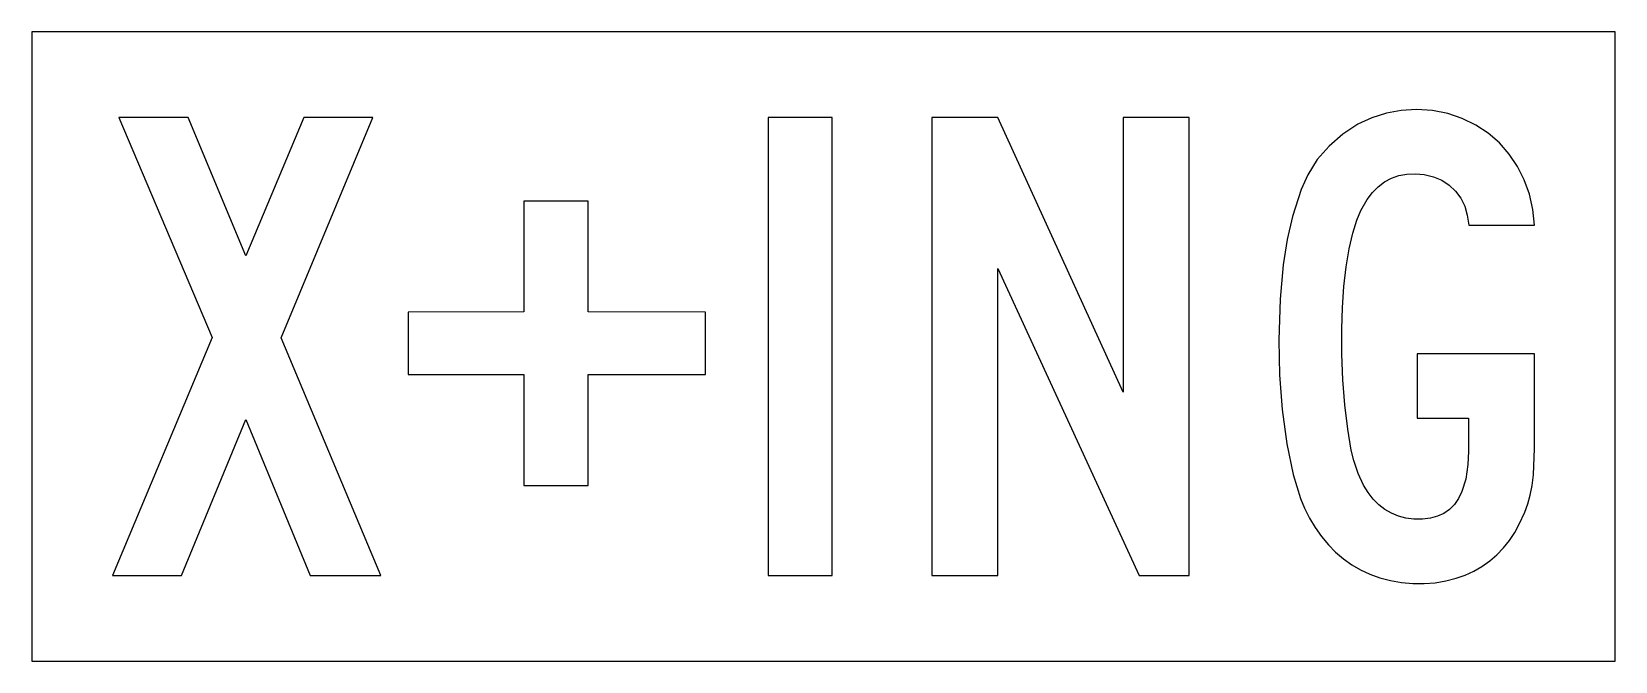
# Model space of a CAD drawing. Header units: inches. Extents: x 0 to 41.5, y 0 to 16.5.
import ezdxf

# ---------------------------------------------------------------- set-up
doc = ezdxf.new("R2010")
doc.units = ezdxf.units.IN
doc.layers.add('CUT', color=1, linetype='CONTINUOUS')
doc.layers.add('SHEET', color=8, linetype='CONTINUOUS')

msp = doc.modelspace()

# ---------------------------------------------------------------- linework, layer by layer
at = {"layer": 'CUT'}
for points in [[(2.119, 2.251), (3.929, 2.25), (5.613, 6.334), (7.297, 2.25), (9.149, 2.25), (6.539, 8.481), (8.939, 14.25), (7.128, 14.249), (5.612, 10.629), (4.097, 14.25), (2.287, 14.249), (4.728, 8.482)], [(19.297, 2.253), (20.981, 2.25), (20.981, 14.249), (19.299, 14.25)], [(23.592, 2.251), (25.318, 2.251), (25.318, 10.29), (29.023, 2.25), (30.329, 2.25), (30.329, 14.248), (28.603, 14.25), (28.601, 7.051), (25.318, 14.249), (23.592, 14.249)], [(32.686, 8.414), (32.703, 7.506), (32.772, 6.595), (32.894, 5.696), (33.06, 4.898), (33.254, 4.263), (33.357, 4.015), (33.488, 3.754), (33.637, 3.503), (33.802, 3.268), (33.98, 3.053), (34.171, 2.858), (34.376, 2.683), (34.594, 2.529), (34.825, 2.396), (35.064, 2.285), (35.327, 2.19), (35.604, 2.119), (35.893, 2.07), (36.194, 2.043), (36.494, 2.04), (36.781, 2.061), (37.062, 2.107), (37.33, 2.176), (37.566, 2.261), (37.794, 2.366), (38.006, 2.489), (38.208, 2.633), (38.396, 2.794), (38.569, 2.973), (38.727, 3.17), (38.866, 3.379), (38.983, 3.591), (39.129, 3.908), (39.209, 4.125), (39.272, 4.352), (39.321, 4.607), (39.355, 4.889), (39.381, 5.576), (39.38, 8.061), (36.309, 8.061), (36.307, 6.376), (37.655, 6.374), (37.654, 5.495), (37.637, 5.158), (37.579, 4.77), (37.481, 4.448), (37.392, 4.267), (37.284, 4.11), (37.156, 3.98), (37.008, 3.877), (36.842, 3.801), (36.655, 3.751), (36.449, 3.726), (36.222, 3.728), (36.012, 3.754), (35.815, 3.805), (35.631, 3.88), (35.46, 3.978), (35.302, 4.101), (35.155, 4.249), (35.022, 4.421), (34.903, 4.617), (34.762, 4.921), (34.646, 5.267), (34.58, 5.537), (34.492, 6.086), (34.416, 6.719), (34.363, 7.376), (34.334, 8.048), (34.329, 8.708), (34.347, 9.272), (34.387, 9.818), (34.447, 10.336), (34.527, 10.812), (34.62, 11.217), (34.727, 11.561), (34.832, 11.81), (34.998, 12.104), (35.133, 12.285), (35.284, 12.437), (35.449, 12.561), (35.631, 12.659), (35.828, 12.727), (36.038, 12.766), (36.266, 12.776), (36.493, 12.756), (36.736, 12.699), (36.954, 12.607), (37.149, 12.481), (37.315, 12.323), (37.45, 12.137), (37.553, 11.924), (37.621, 11.693), (37.657, 11.429), (39.381, 11.429), (39.338, 11.843), (39.249, 12.239), (39.115, 12.618), (38.938, 12.969), (38.72, 13.292), (38.462, 13.585), (38.169, 13.84), (37.847, 14.053), (37.488, 14.227), (37.107, 14.354), (36.706, 14.431), (36.289, 14.46), (35.89, 14.437), (35.501, 14.365), (35.12, 14.243), (34.753, 14.072), (34.355, 13.816), (33.997, 13.504), (33.69, 13.147), (33.439, 12.748), (33.265, 12.361), (33.038, 11.661), (32.897, 11.054), (32.794, 10.394), (32.716, 9.488)], [(9.866, 9.153), (9.867, 7.513), (12.896, 7.513), (12.897, 4.608), (14.581, 4.61), (14.583, 7.513), (17.654, 7.513), (17.654, 9.154), (14.581, 9.156), (14.58, 12.06), (12.897, 12.06), (12.896, 9.156)]]:
    msp.add_lwpolyline(points, close=True, dxfattribs=at)
at = {"layer": 'SHEET'}
msp.add_lwpolyline([(0, 0), (41.5, 0), (41.5, 16.5), (0, 16.5)], close=True, dxfattribs=at)

doc.saveas('drawing.dxf')
